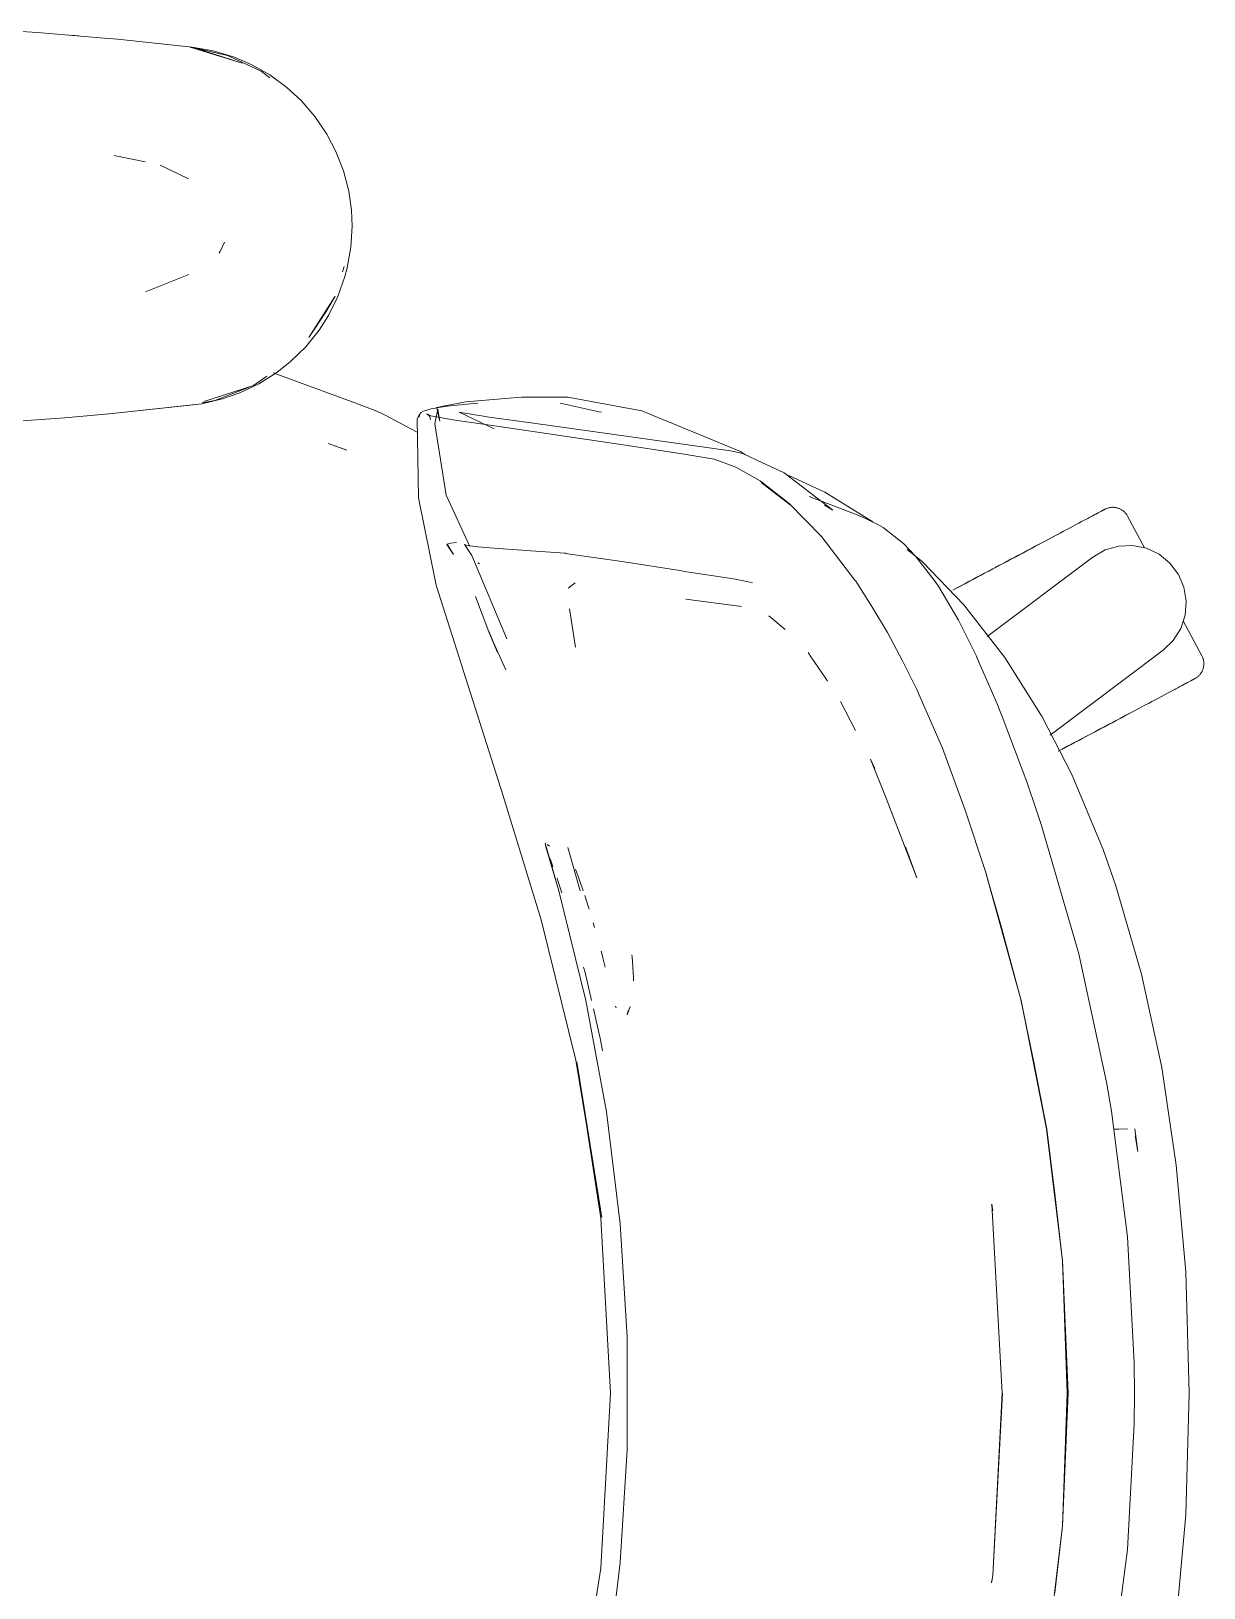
# Model space of a CAD drawing. Header units: millimetres. Extents: x 155927 to 295199, y -4084 to 97293.
# Drawn here: x 184676.1 to 184957.4, y 10067.1 to 10440.5 of the extents above; entities that cross this region are included whole.
import ezdxf

# ---------------------------------------------------------------- set-up
doc = ezdxf.new("R2010")
doc.units = ezdxf.units.MM
doc.header["$MEASUREMENT"] = 0
doc.layers.add('G-IMPT', color=8, linetype='CONTINUOUS', lineweight=9)
doc.layers.add('I-FURN', color=8, linetype='CONTINUOUS', lineweight=9)

msp = doc.modelspace()

# ---------------------------------------------------------------- linework, layer by layer
at = {"layer": 'G-IMPT'}
for p, q in [((184677.66, 10440.16), (184672.57, 10440.49)), ((184677.66, 10440.16), (184692.72, 10438.91)), ((184685.84, 10439.51), (184687.52, 10439.34)), ((184692.72, 10438.91), (184696.85, 10438.57)), ((184696.85, 10438.57), (184714.77, 10436.66)), ((184714.26, 10436.66), (184726.72, 10432.83)), ((184714.26, 10436.66), (184717.57, 10435.74)), ((184714.77, 10436.66), (184719.82, 10435.77)), ((184723.23, 10434.62), (184714.82, 10436.53)), ((184726.72, 10432.83), (184717.57, 10435.74)), ((184724.68, 10434.3), (184719.82, 10435.77)), ((184723.23, 10434.62), (184731.29, 10430.88)), ((184728.92, 10432.49), (184724.68, 10434.3)), ((184728.92, 10432.49), (184733.36, 10429.98)), ((184733.4, 10429.29), (184731.29, 10430.88)), ((184737.44, 10426.98), (184733.36, 10429.98)), ((184737.44, 10426.98), (184740.88, 10423.82)), ((184744.2, 10419.98), (184740.88, 10423.82)), ((184747.03, 10415.81), (184744.2, 10419.98)), ((184747.03, 10415.81), (184749.22, 10411.65)), ((184749.22, 10411.65), (184751.06, 10406.94)), ((184696.06, 10410.69), (184703.49, 10409.12)), ((184713.89, 10405.09), (184707.11, 10408.36)), ((184752.32, 10402.07), (184751.06, 10406.94)), ((184752.32, 10402.07), (184752.96, 10397.56)), ((184753.14, 10393.71), (184752.96, 10397.56)), ((184753.14, 10393.71), (184752.84, 10388.67)), ((184722.52, 10389.88), (184721.51, 10387.66)), ((184752.84, 10388.67), (184751.96, 10383.72)), ((184721.51, 10387.66), (184721.21, 10387.21)), ((184703.56, 10377.99), (184713.98, 10382.14)), ((184749.69, 10376.82), (184751.4, 10381.59)), ((184750.81, 10382.72), (184751.22, 10384.06)), ((184751.96, 10383.72), (184751.4, 10381.59)), ((184749.04, 10376.92), (184742.72, 10366.97)), ((184749.04, 10376.92), (184746.88, 10373.24)), ((184749.69, 10376.82), (184747.44, 10372.31)), ((184746.88, 10373.24), (184742.72, 10366.97)), ((184747.44, 10372.31), (184745.18, 10368.76)), ((184741.99, 10364.79), (184745.18, 10368.76)), ((184741.99, 10364.79), (184738.38, 10361.24)), ((184738.38, 10361.24), (184735.08, 10358.62)), ((184729.43, 10355.49), (184717.57, 10351.68)), ((184720.21, 10351.89), (184728.39, 10355.09)), ((184730.75, 10355.89), (184726.17, 10353.7)), ((184729.43, 10355.49), (184726.72, 10354.59)), ((184729.43, 10355.49), (184732.68, 10357.69)), ((184730.75, 10355.89), (184735.08, 10358.62)), ((184734.18, 10358.5), (184753.12, 10351.55)), ((184717.08, 10351.09), (184722.04, 10352.25)), ((184717.15, 10351.31), (184720.21, 10351.89)), ((184726.72, 10354.59), (184717.57, 10351.68)), ((184726.17, 10353.7), (184722.04, 10352.25)), ((184753.12, 10351.55), (184759.09, 10349.36)), ((184780.01, 10351.49), (184775.76, 10350.68)), ((184780.48, 10351.53), (184780.01, 10351.49)), ((184780.48, 10351.53), (184789.81, 10352.34)), ((184789.81, 10352.34), (184793.76, 10352.68)), ((184797.93, 10352.68), (184793.76, 10352.68)), ((184804.9, 10352.65), (184797.93, 10352.68)), ((184804.9, 10352.65), (184822.6, 10349.42)), ((184673.95, 10347.03), (184684.24, 10347.76)), ((184695.64, 10348.74), (184684.24, 10347.76)), ((184717.08, 10351.09), (184694.12, 10348.64)), ((184694.12, 10348.64), (184714.26, 10350.76)), ((184717.08, 10351.09), (184695.64, 10348.74)), ((184717.08, 10351.09), (184714.26, 10350.76)), ((184760.85, 10348.44), (184759.09, 10349.36)), ((184768.75, 10344.3), (184760.85, 10348.44)), ((184768.69, 10347.48), (184769.3, 10348.52)), ((184769.17, 10347.9), (184769.3, 10348.52)), ((184769.17, 10347.9), (184769.27, 10348.45)), ((184769.3, 10348.52), (184769.27, 10348.45)), ((184769.67, 10349.02), (184769.3, 10348.52)), ((184770.21, 10349.34), (184769.67, 10349.02)), ((184770.21, 10349.34), (184772.07, 10349.89)), ((184771.56, 10348.3), (184771.06, 10348.69)), ((184772.16, 10348.13), (184771.06, 10348.69)), ((184772.16, 10348.13), (184771.54, 10348.3)), ((184771.54, 10348.3), (184777.8, 10347.19)), ((184771.56, 10348.3), (184771.88, 10347.75)), ((184771.96, 10347.26), (184771.88, 10347.75)), ((184775.35, 10350.42), (184772.07, 10349.89)), ((184773.68, 10349.83), (184772.99, 10346.25)), ((184775.76, 10350.68), (184773.44, 10350.24)), ((184774.16, 10346.96), (184773.44, 10350.24)), ((184774.16, 10346.96), (184773.68, 10349.83)), ((184775.35, 10350.42), (184775.96, 10350.5)), ((184775.96, 10350.5), (184780.65, 10351.02)), ((184778.77, 10349.1), (184787.18, 10345.11)), ((184778.77, 10349.1), (184779.64, 10348.96)), ((184784.66, 10348.12), (184779.64, 10348.96)), ((184780.65, 10351.02), (184783.24, 10351.23)), ((184784.66, 10348.12), (184785.96, 10347.91)), ((184796.62, 10346.47), (184785.96, 10347.91)), ((184803.04, 10351.24), (184812.34, 10349.2)), ((184812.34, 10349.2), (184812.92, 10349.05)), ((184822.6, 10349.42), (184826.45, 10347.82)), ((184829.82, 10346.43), (184826.45, 10347.82)), ((184769.07, 10328.5), (184768.69, 10347.48)), ((184775.7, 10329.2), (184772.99, 10346.25)), ((184777.8, 10347.19), (184785.66, 10346.08)), ((184785.66, 10346.08), (184816.53, 10341.53)), ((184796.62, 10346.47), (184843.84, 10339.79)), ((184846.27, 10339.63), (184829.82, 10346.43)), ((184751.82, 10339.96), (184747.35, 10341.59)), ((184747.35, 10341.59), (184751.23, 10340.22)), ((184751.82, 10339.96), (184751.23, 10340.22)), ((184816.53, 10341.53), (184832.3, 10339.13)), ((184839.97, 10337.83), (184832.3, 10339.13)), ((184839.97, 10337.83), (184844.76, 10336.08)), ((184843.84, 10339.79), (184846.83, 10339.15)), ((184847.44, 10338.86), (184846.27, 10339.63)), ((184850.19, 10337.58), (184846.83, 10339.15)), ((184850.19, 10337.58), (184856.72, 10334.54)), ((184845.18, 10335.86), (184844.76, 10336.08)), ((184851.02, 10332.58), (184845.18, 10335.86)), ((184868.42, 10325.6), (184856.72, 10334.54)), ((184857.9, 10333.87), (184866.53, 10329.89)), ((184775.7, 10329.2), (184781.32, 10316.85)), ((184851.02, 10332.58), (184857.98, 10327.16)), ((184858.19, 10326.85), (184851.24, 10332.25)), ((184851.24, 10332.25), (184854.62, 10329.66)), ((184858.19, 10326.85), (184854.62, 10329.66)), ((184866.53, 10329.89), (184877.98, 10322.77)), ((184769.07, 10328.5), (184773.27, 10307.55)), ((184865.72, 10319.26), (184857.98, 10327.16)), ((184862.76, 10328.83), (184874.67, 10324.32)), ((184868.42, 10325.6), (184866.39, 10326.76)), ((184876.9, 10323.25), (184874.67, 10324.32)), ((184879.34, 10322.08), (184876.9, 10323.25)), ((184880.47, 10321.46), (184879.34, 10322.08)), ((184880.47, 10321.46), (184885.34, 10317.6)), ((184778.13, 10317.84), (184776.78, 10317.67)), ((184865.72, 10319.26), (184873.74, 10308.82)), ((184775.85, 10317.37), (184775.91, 10317.39)), ((184775.85, 10317.37), (184777.43, 10314.91)), ((184776.78, 10317.67), (184775.91, 10317.39)), ((184777.43, 10314.91), (184775.91, 10317.39)), ((184775.91, 10317.39), (184777.4, 10314.92)), ((184780.77, 10317.08), (184780.05, 10317.37)), ((184780.05, 10317.37), (184781.81, 10314.7)), ((184780.77, 10317.08), (184780.78, 10317.08)), ((184783.16, 10316.78), (184780.78, 10317.08)), ((184781.81, 10314.7), (184790.25, 10294.72)), ((184783.16, 10316.78), (184783.25, 10316.77)), ((184787.12, 10316.48), (184783.25, 10316.77)), ((184794.98, 10315.92), (184787.12, 10316.48)), ((184795.97, 10315.85), (184794.98, 10315.92)), ((184804.21, 10315.23), (184795.97, 10315.85)), ((184804.21, 10315.23), (184804.29, 10315.22)), ((184818.36, 10313.19), (184804.29, 10315.22)), ((184885.34, 10317.6), (184888.23, 10314.58)), ((184889.9, 10313.16), (184886.23, 10316.16)), ((184888.23, 10314.58), (184892.95, 10308.45)), ((184783.26, 10312.98), (184783.7, 10312.71)), ((184818.36, 10313.19), (184831.72, 10311.07)), ((184831.72, 10311.07), (184832.23, 10310.99)), ((184832.84, 10310.9), (184832.23, 10310.99)), ((184832.84, 10310.9), (184844.56, 10309.09)), ((184889.9, 10313.16), (184899.86, 10302.86)), ((184789.26, 10257.3), (184773.27, 10307.55)), ((184804.95, 10306.84), (184806.59, 10308.12)), ((184844.56, 10309.09), (184845.03, 10309.02)), ((184847.01, 10308.6), (184845.03, 10309.02)), ((184849.18, 10308.14), (184847.01, 10308.6)), ((184873.91, 10308.56), (184873.74, 10308.82)), ((184877.79, 10302.47), (184873.91, 10308.56)), ((184892.95, 10308.45), (184893.81, 10307.16)), ((184898.54, 10299.16), (184893.81, 10307.16)), ((184785.95, 10296.36), (184782.69, 10304.83)), ((184833.14, 10304.22), (184846.49, 10302.44)), ((184909.66, 10290.26), (184899.86, 10302.86)), ((184805.3, 10301.89), (184806.7, 10292.73)), ((184805.3, 10301.89), (184805.35, 10301.54)), ((184846.49, 10302.44), (184846.02, 10302.58)), ((184856.99, 10296.94), (184853.08, 10300.27)), ((184877.79, 10302.47), (184881.56, 10296.24)), ((184898.85, 10298.56), (184898.54, 10299.16)), ((184787.97, 10291.46), (184785.94, 10296.57)), ((184785.94, 10296.57), (184787.97, 10291.45)), ((184785.95, 10296.36), (184787.97, 10291.46)), ((184885.13, 10289.45), (184881.56, 10296.24)), ((184898.85, 10298.56), (184902.85, 10290.55)), ((184786.97, 10293.98), (184790.02, 10287.27)), ((184863.26, 10290.3), (184862.51, 10291.41)), ((184863.26, 10290.3), (184866.76, 10285.17)), ((184885.13, 10289.45), (184888.51, 10282.72)), ((184903.07, 10290.1), (184902.85, 10290.55)), ((184903.07, 10290.1), (184907.84, 10279.15)), ((184918.64, 10275.97), (184909.66, 10290.26)), ((184866.76, 10285.17), (184867.15, 10284.59)), ((184894.69, 10268.5), (184888.51, 10282.72)), ((184870.29, 10279.7), (184873.83, 10272.73)), ((184907.84, 10279.15), (184909.32, 10275.47)), ((184914.92, 10260.39), (184909.32, 10275.47)), ((184925.73, 10262.19), (184918.64, 10275.97)), ((184881.18, 10256.53), (184877.46, 10265.86)), ((184877.46, 10265.86), (184878.46, 10263.62)), ((184900.15, 10253.62), (184894.69, 10268.5)), ((184933.25, 10244.22), (184925.73, 10262.19)), ((184914.92, 10260.39), (184917.26, 10253.57)), ((184798.44, 10227.33), (184789.26, 10257.3)), ((184881.85, 10254.81), (184881.18, 10256.53)), ((184888.56, 10237.36), (184881.85, 10254.81)), ((184900.15, 10253.62), (184905.16, 10238.7)), ((184918.46, 10249.97), (184917.26, 10253.57)), ((184918.46, 10249.97), (184927.4, 10219.14)), ((184799.4, 10245.5), (184799.54, 10245.74)), ((184802.67, 10234.28), (184799.4, 10245.5)), ((184802.67, 10234.28), (184799.56, 10245.1)), ((184799.61, 10244.81), (184799.56, 10245.1)), ((184802.67, 10234.28), (184799.61, 10244.81)), ((184800.49, 10244.96), (184799.88, 10245.35)), ((184800.49, 10244.96), (184800.28, 10245.11)), ((184807.86, 10234.27), (184804.83, 10244.7)), ((184888.56, 10237.36), (184885.84, 10244.79)), ((184933.25, 10244.22), (184936.32, 10235.48)), ((184800.94, 10241.03), (184800.55, 10242.1)), ((184801.29, 10240.06), (184800.94, 10241.03)), ((184806.74, 10239.46), (184807.5, 10237.3)), ((184802.28, 10237.31), (184802.57, 10236.5)), ((184803.3, 10234.28), (184802.57, 10236.5)), ((184807.76, 10236.58), (184807.5, 10237.3)), ((184807.76, 10236.58), (184808.53, 10234.27)), ((184908.89, 10225.45), (184905.11, 10238.61)), ((184913.54, 10208.2), (184905.11, 10238.61)), ((184913.54, 10208.2), (184905.16, 10238.7)), ((184809.22, 10207.96), (184802.67, 10234.28)), ((184803.3, 10234.28), (184803.45, 10233.82)), ((184808.91, 10233.14), (184809.15, 10232.36)), ((184809.15, 10232.36), (184809.94, 10229.86)), ((184936.32, 10235.48), (184942.5, 10214.24)), ((184798.44, 10227.33), (184806.76, 10193.64)), ((184810.93, 10226.57), (184811.26, 10225.45)), ((184908.89, 10225.45), (184913.54, 10208.2)), ((184812.84, 10219.78), (184813.84, 10215.92)), ((184812.84, 10219.78), (184813.23, 10218.25)), ((184820.26, 10218.43), (184820.23, 10218.91)), ((184820.54, 10214.72), (184820.26, 10218.43)), ((184934.07, 10188.35), (184927.4, 10219.14)), ((184808.99, 10214.7), (184808.65, 10215.98)), ((184810.54, 10207.95), (184808.99, 10214.7)), ((184820.54, 10214.72), (184820.64, 10213.35)), ((184820.64, 10212.65), (184820.64, 10213.35)), ((184942.5, 10214.24), (184947.31, 10191.87)), ((184809.22, 10207.96), (184814.15, 10181.29)), ((184812.7, 10198.55), (184810.99, 10205.97)), ((184816.44, 10206.16), (184816.3, 10206.57)), ((184819.11, 10204.56), (184819.79, 10206.5)), ((184919.72, 10177.07), (184913.5, 10208.32)), ((184913.5, 10208.32), (184919.71, 10177.15)), ((184913.54, 10208.2), (184916.62, 10193.18)), ((184819.11, 10204.56), (184819.32, 10205.6)), ((184813.17, 10195.92), (184812.7, 10198.55)), ((184806.76, 10193.64), (184813.01, 10155.9)), ((184812.75, 10155.73), (184807.02, 10193.27)), ((184813.01, 10155.9), (184807.02, 10193.27)), ((184919.72, 10177.07), (184916.62, 10193.18)), ((184950.8, 10168.46), (184947.31, 10191.87)), ((184935.25, 10181.43), (184934.07, 10188.35)), ((184814.15, 10181.29), (184817.45, 10154.37)), ((184939.07, 10151.26), (184935.25, 10181.43)), ((184923.54, 10145.56), (184919.71, 10177.15)), ((184921.66, 10161.6), (184919.72, 10177.07)), ((184923.5, 10145.52), (184919.72, 10177.07)), ((184935.8, 10177.07), (184937.05, 10177.11)), ((184939.14, 10177.19), (184937.05, 10177.11)), ((184939.14, 10177.19), (184939.03, 10177.19)), ((184940.9, 10177.16), (184941.55, 10171.74)), ((184940.98, 10175.51), (184941.55, 10171.74)), ((184953.06, 10142.88), (184950.8, 10168.46)), ((184921.66, 10161.6), (184923.5, 10145.52)), ((184906.5, 10159.02), (184906.54, 10158.78)), ((184909.05, 10113.74), (184906.54, 10159.08)), ((184906.54, 10159.08), (184906.77, 10157.47)), ((184906.77, 10157.47), (184906.54, 10158.78)), ((184812.75, 10155.73), (184815.11, 10113.74)), ((184819.1, 10127.3), (184817.45, 10154.37)), ((184940.68, 10121.06), (184939.07, 10151.26)), ((184923.5, 10145.52), (184924.18, 10130.63)), ((184923.5, 10145.52), (184924.64, 10113.74)), ((184924.87, 10113.74), (184923.54, 10145.56)), ((184953.91, 10113.74), (184953.06, 10142.88)), ((184819.1, 10100.18), (184819.1, 10127.3)), ((184924.18, 10130.63), (184924.64, 10113.74)), ((184940.68, 10121.06), (184940.78, 10113.74)), ((184812.75, 10071.76), (184815.11, 10113.74)), ((184909.1, 10113.74), (184906.77, 10070.02)), ((184909.05, 10113.74), (184906.77, 10070.02)), ((184923.5, 10081.97), (184924.64, 10113.74)), ((184923.54, 10081.93), (184924.87, 10113.74)), ((184924.18, 10096.86), (184924.64, 10113.74)), ((184940.68, 10106.43), (184940.78, 10113.74)), ((184953.06, 10084.6), (184953.91, 10113.74)), ((184940.68, 10106.43), (184939.07, 10076.23)), ((184819.1, 10100.18), (184817.45, 10073.11)), ((184924.18, 10096.86), (184923.5, 10081.97)), ((184950.8, 10059.03), (184953.06, 10084.6)), ((184923.54, 10081.93), (184919.71, 10050.33)), ((184923.5, 10081.97), (184919.72, 10050.41)), ((184923.5, 10081.97), (184921.66, 10065.89)), ((184939.07, 10076.23), (184935.25, 10046.06)), ((184806.76, 10033.84), (184812.75, 10071.76)), ((184814.15, 10046.19), (184817.45, 10073.11)), ((184906.5, 10068.47), (184906.54, 10068.71)), ((184906.77, 10070.02), (184906.51, 10068.24)), ((184906.77, 10070.02), (184906.54, 10068.71))]:
    msp.add_line(p, q, dxfattribs=at)
at = {"layer": 'I-FURN'}
for p, q in [((184932.23, 10325.02), (184932.55, 10325.19)), ((184932.71, 10325.27), (184932.41, 10325.11)), ((184932.55, 10325.19), (184932.83, 10325.33)), ((184932.96, 10325.41), (184932.71, 10325.27)), ((184932.83, 10325.33), (184933.07, 10325.46)), ((184933.18, 10325.52), (184932.96, 10325.41)), ((184933.07, 10325.46), (184933.27, 10325.57)), ((184933.36, 10325.62), (184933.18, 10325.52)), ((184933.27, 10325.57), (184933.43, 10325.66)), ((184933.5, 10325.69), (184933.36, 10325.62)), ((184933.43, 10325.66), (184933.56, 10325.72)), ((184933.6, 10325.75), (184933.5, 10325.69)), ((184933.56, 10325.72), (184933.64, 10325.76)), ((184933.67, 10325.78), (184933.6, 10325.75)), ((184933.64, 10325.76), (184933.68, 10325.79)), ((184933.69, 10325.79), (184933.67, 10325.78)), ((184933.68, 10325.79), (184933.69, 10325.79)), ((184933.69, 10325.79), (184933.83, 10325.86)), ((184933.83, 10325.86), (184933.98, 10325.93)), ((184933.98, 10325.93), (184934.12, 10325.99)), ((184934.12, 10325.99), (184934.28, 10326.05)), ((184934.28, 10326.05), (184934.43, 10326.09)), ((184934.43, 10326.09), (184934.59, 10326.14)), ((184934.59, 10326.14), (184934.74, 10326.17)), ((184934.74, 10326.17), (184934.9, 10326.2)), ((184934.9, 10326.2), (184935.06, 10326.23)), ((184935.06, 10326.23), (184935.22, 10326.25)), ((184935.22, 10326.25), (184935.38, 10326.26)), ((184935.38, 10326.26), (184935.54, 10326.26)), ((184935.54, 10326.26), (184935.7, 10326.26)), ((184935.7, 10326.26), (184935.86, 10326.25)), ((184935.86, 10326.25), (184936.03, 10326.24)), ((184936.03, 10326.24), (184936.18, 10326.21)), ((184936.18, 10326.21), (184936.34, 10326.19)), ((184936.34, 10326.19), (184936.5, 10326.15)), ((184936.5, 10326.15), (184936.66, 10326.11)), ((184936.66, 10326.11), (184936.81, 10326.07)), ((184936.81, 10326.07), (184936.96, 10326.01)), ((184936.96, 10326.01), (184937.11, 10325.96)), ((184937.11, 10325.96), (184937.26, 10325.89)), ((184937.26, 10325.89), (184937.41, 10325.82)), ((184937.41, 10325.82), (184937.55, 10325.75)), ((184937.55, 10325.75), (184937.69, 10325.66)), ((184937.69, 10325.66), (184937.82, 10325.58)), ((184937.82, 10325.58), (184937.96, 10325.48)), ((184937.96, 10325.48), (184938.08, 10325.39)), ((184938.08, 10325.39), (184938.21, 10325.28)), ((184938.21, 10325.28), (184938.33, 10325.18)), ((184938.33, 10325.18), (184938.44, 10325.06)), ((184926.06, 10321.74), (184925.33, 10321.34)), ((184926.77, 10322.11), (184926.06, 10321.74)), ((184927.45, 10322.47), (184926.77, 10322.11)), ((184928.09, 10322.82), (184927.45, 10322.47)), ((184928.71, 10323.14), (184928.09, 10322.82)), ((184929.29, 10323.45), (184928.71, 10323.14)), ((184928.98, 10323.29), (184929.55, 10323.59)), ((184929.85, 10323.75), (184929.29, 10323.45)), ((184929.55, 10323.59), (184930.09, 10323.88)), ((184930.36, 10324.02), (184929.85, 10323.75)), ((184930.09, 10323.88), (184930.59, 10324.14)), ((184930.84, 10324.28), (184930.36, 10324.02)), ((184930.59, 10324.14), (184931.05, 10324.39)), ((184931.29, 10324.52), (184930.84, 10324.28)), ((184931.05, 10324.39), (184931.48, 10324.62)), ((184931.7, 10324.73), (184931.29, 10324.52)), ((184931.48, 10324.62), (184931.88, 10324.83)), ((184932.07, 10324.93), (184931.7, 10324.73)), ((184931.88, 10324.83), (184932.23, 10325.02)), ((184932.41, 10325.11), (184932.07, 10324.93)), ((184938.44, 10325.06), (184938.56, 10324.95)), ((184938.56, 10324.95), (184938.66, 10324.83)), ((184938.66, 10324.83), (184938.76, 10324.7)), ((184938.76, 10324.7), (184938.86, 10324.57)), ((184938.86, 10324.57), (184938.95, 10324.44)), ((184938.95, 10324.44), (184939.04, 10324.3)), ((184939.04, 10324.3), (184939.12, 10324.16)), ((184939.12, 10324.16), (184939.14, 10324.12)), ((184943.17, 10316.54), (184939.14, 10324.12)), ((184918.59, 10317.76), (184917.66, 10317.27)), ((184918.09, 10317.5), (184919.01, 10317.99)), ((184919.5, 10318.25), (184918.59, 10317.76)), ((184919.01, 10317.99), (184919.91, 10318.47)), ((184920.4, 10318.72), (184919.5, 10318.25)), ((184919.91, 10318.47), (184920.8, 10318.94)), ((184921.27, 10319.19), (184920.4, 10318.72)), ((184920.8, 10318.94), (184921.67, 10319.4)), ((184922.13, 10319.65), (184921.27, 10319.19)), ((184921.67, 10319.4), (184922.52, 10319.85)), ((184922.96, 10320.09), (184922.13, 10319.65)), ((184923.78, 10320.52), (184922.96, 10320.09)), ((184924.56, 10320.94), (184923.78, 10320.52)), ((184925.33, 10321.34), (184924.56, 10320.94)), ((184905.48, 10295.27), (184930.79, 10314.34)), ((184911.83, 10314.17), (184910.83, 10313.64)), ((184911.29, 10313.88), (184912.28, 10314.41)), ((184912.82, 10314.7), (184911.83, 10314.17)), ((184912.28, 10314.41), (184913.28, 10314.94)), ((184913.81, 10315.22), (184912.82, 10314.7)), ((184913.28, 10314.94), (184914.26, 10315.46)), ((184914.79, 10315.74), (184913.81, 10315.22)), ((184914.26, 10315.46), (184915.23, 10315.98)), ((184915.76, 10316.26), (184914.79, 10315.74)), ((184915.23, 10315.98), (184916.2, 10316.49)), ((184916.71, 10316.76), (184915.76, 10316.26)), ((184916.2, 10316.49), (184917.15, 10317)), ((184917.66, 10317.27), (184916.71, 10316.76)), ((184917.15, 10317), (184918.09, 10317.5)), ((184930.79, 10314.34), (184933.71, 10316.03)), ((184933.71, 10316.03), (184936.95, 10316.98)), ((184936.95, 10316.98), (184940.32, 10317.12)), ((184940.32, 10317.12), (184943.63, 10316.45)), ((184943.63, 10316.45), (184946.68, 10315.01)), ((184946.68, 10315.01), (184949.29, 10312.88)), ((184904.81, 10310.44), (184903.82, 10309.91)), ((184904.28, 10310.15), (184905.27, 10310.68)), ((184905.81, 10310.97), (184904.81, 10310.44)), ((184905.27, 10310.68), (184906.27, 10311.21)), ((184906.81, 10311.5), (184905.81, 10310.97)), ((184906.27, 10311.21), (184907.27, 10311.74)), ((184907.81, 10312.03), (184906.81, 10311.5)), ((184907.27, 10311.74), (184908.28, 10312.28)), ((184908.82, 10312.57), (184907.81, 10312.03)), ((184908.28, 10312.28), (184909.28, 10312.81)), ((184909.82, 10313.1), (184908.82, 10312.57)), ((184909.28, 10312.81), (184910.29, 10313.35)), ((184910.83, 10313.64), (184909.82, 10313.1)), ((184910.29, 10313.35), (184911.29, 10313.88)), ((184949.29, 10312.88), (184951.32, 10310.18)), ((184898.09, 10306.86), (184897.18, 10306.38)), ((184897.6, 10306.6), (184898.51, 10307.09)), ((184899.01, 10307.35), (184898.09, 10306.86)), ((184898.51, 10307.09), (184899.44, 10307.58)), ((184899.95, 10307.85), (184899.01, 10307.35)), ((184899.44, 10307.58), (184900.38, 10308.08)), ((184900.9, 10308.36), (184899.95, 10307.85)), ((184900.38, 10308.08), (184901.34, 10308.59)), ((184901.86, 10308.87), (184900.9, 10308.36)), ((184901.34, 10308.59), (184902.31, 10309.11)), ((184902.84, 10309.39), (184901.86, 10308.87)), ((184902.31, 10309.11), (184903.29, 10309.63)), ((184903.82, 10309.91), (184902.84, 10309.39)), ((184903.29, 10309.63), (184904.28, 10310.15)), ((184951.32, 10310.18), (184952.65, 10307.08)), ((184952.65, 10307.08), (184953.19, 10303.75)), ((184953.19, 10303.75), (184952.93, 10300.39)), ((184952.93, 10300.39), (184951.86, 10297.19)), ((184956.95, 10290.62), (184952.48, 10299.03)), ((184951.86, 10297.19), (184950.06, 10294.33)), ((184947.63, 10291.99), (184920.57, 10271.6)), ((184950.06, 10294.33), (184947.63, 10291.99)), ((184956.95, 10290.62), (184957.02, 10290.48)), ((184957.02, 10290.48), (184957.09, 10290.33)), ((184957.09, 10290.33), (184957.15, 10290.18)), ((184957.15, 10290.18), (184957.2, 10290.03)), ((184957.2, 10290.03), (184957.25, 10289.88)), ((184957.25, 10289.88), (184957.3, 10289.72)), ((184957.3, 10289.72), (184957.33, 10289.57)), ((184957.35, 10287.97), (184957.31, 10287.81)), ((184957.33, 10289.57), (184957.36, 10289.41)), ((184957.37, 10288.12), (184957.35, 10287.97)), ((184957.36, 10289.41), (184957.39, 10289.25)), ((184957.39, 10288.28), (184957.37, 10288.12)), ((184957.39, 10289.25), (184957.4, 10289.09)), ((184957.41, 10288.45), (184957.39, 10288.28)), ((184957.4, 10289.09), (184957.41, 10288.93)), ((184957.41, 10288.93), (184957.42, 10288.77)), ((184957.42, 10288.61), (184957.41, 10288.45)), ((184957.42, 10288.77), (184957.42, 10288.61)), ((184953.3, 10284.12), (184952.89, 10283.9)), ((184953.08, 10284), (184953.47, 10284.21)), ((184953.67, 10284.32), (184953.3, 10284.12)), ((184953.47, 10284.21), (184953.83, 10284.4)), ((184954, 10284.5), (184953.67, 10284.32)), ((184953.83, 10284.4), (184954.15, 10284.57)), ((184954.3, 10284.65), (184954, 10284.5)), ((184954.15, 10284.57), (184954.43, 10284.72)), ((184954.56, 10284.79), (184954.3, 10284.65)), ((184954.43, 10284.72), (184954.67, 10284.85)), ((184954.78, 10284.91), (184954.56, 10284.79)), ((184954.67, 10284.85), (184954.87, 10284.95)), ((184954.96, 10285), (184954.78, 10284.91)), ((184954.87, 10284.95), (184955.03, 10285.04)), ((184955.1, 10285.08), (184954.96, 10285)), ((184955.03, 10285.04), (184955.15, 10285.1)), ((184955.2, 10285.13), (184955.1, 10285.08)), ((184955.15, 10285.1), (184955.23, 10285.15)), ((184955.26, 10285.16), (184955.2, 10285.13)), ((184955.23, 10285.15), (184955.28, 10285.17)), ((184955.28, 10285.17), (184955.26, 10285.16)), ((184955.32, 10285.19), (184955.28, 10285.17)), ((184955.28, 10285.17), (184955.28, 10285.17)), ((184955.46, 10285.27), (184955.32, 10285.19)), ((184955.6, 10285.36), (184955.46, 10285.27)), ((184955.73, 10285.45), (184955.6, 10285.36)), ((184955.86, 10285.55), (184955.73, 10285.45)), ((184955.98, 10285.65), (184955.86, 10285.55)), ((184956.1, 10285.75), (184955.98, 10285.65)), ((184956.22, 10285.87), (184956.1, 10285.75)), ((184956.33, 10285.98), (184956.22, 10285.87)), ((184956.44, 10286.1), (184956.33, 10285.98)), ((184956.54, 10286.23), (184956.44, 10286.1)), ((184956.64, 10286.35), (184956.54, 10286.23)), ((184956.73, 10286.49), (184956.64, 10286.35)), ((184956.82, 10286.62), (184956.73, 10286.49)), ((184956.9, 10286.76), (184956.82, 10286.62)), ((184956.98, 10286.9), (184956.9, 10286.76)), ((184957.05, 10287.05), (184956.98, 10286.9)), ((184957.11, 10287.2), (184957.05, 10287.05)), ((184957.17, 10287.35), (184957.11, 10287.2)), ((184957.23, 10287.5), (184957.17, 10287.35)), ((184957.27, 10287.65), (184957.23, 10287.5)), ((184957.31, 10287.81), (184957.27, 10287.65)), ((184945.74, 10280.1), (184946.51, 10280.51)), ((184946.51, 10280.51), (184947.26, 10280.91)), ((184947.26, 10280.91), (184947.99, 10281.29)), ((184947.99, 10281.29), (184948.68, 10281.66)), ((184948.68, 10281.66), (184949.34, 10282.02)), ((184949.34, 10282.02), (184949.98, 10282.35)), ((184949.98, 10282.35), (184950.58, 10282.67)), ((184950.89, 10282.84), (184950.31, 10282.53)), ((184950.58, 10282.67), (184951.15, 10282.98)), ((184951.44, 10283.13), (184950.89, 10282.84)), ((184951.15, 10282.98), (184951.68, 10283.26)), ((184951.96, 10283.41), (184951.44, 10283.13)), ((184951.68, 10283.26), (184952.18, 10283.53)), ((184952.44, 10283.66), (184951.96, 10283.41)), ((184952.18, 10283.53), (184952.65, 10283.77)), ((184952.89, 10283.9), (184952.44, 10283.66)), ((184952.65, 10283.77), (184953.08, 10284)), ((184939.25, 10276.65), (184938.31, 10276.15)), ((184938.74, 10276.38), (184939.68, 10276.88)), ((184940.18, 10277.15), (184939.25, 10276.65)), ((184939.68, 10276.88), (184940.6, 10277.37)), ((184941.1, 10277.63), (184940.18, 10277.15)), ((184940.6, 10277.37), (184941.51, 10277.85)), ((184941.51, 10277.85), (184942.4, 10278.32)), ((184942.4, 10278.32), (184943.27, 10278.79)), ((184943.27, 10278.79), (184944.11, 10279.24)), ((184944.11, 10279.24), (184944.94, 10279.67)), ((184944.94, 10279.67), (184945.74, 10280.1)), ((184932.42, 10273.02), (184931.42, 10272.49)), ((184931.88, 10272.73), (184932.88, 10273.26)), ((184933.42, 10273.55), (184932.42, 10273.02)), ((184932.88, 10273.26), (184933.88, 10273.79)), ((184934.42, 10274.08), (184933.42, 10273.55)), ((184933.88, 10273.79), (184934.87, 10274.32)), ((184935.4, 10274.6), (184934.42, 10274.08)), ((184934.87, 10274.32), (184935.85, 10274.84)), ((184936.38, 10275.13), (184935.4, 10274.6)), ((184935.85, 10274.84), (184936.83, 10275.36)), ((184937.35, 10275.64), (184936.38, 10275.13)), ((184936.83, 10275.36), (184937.79, 10275.88)), ((184938.31, 10276.15), (184937.35, 10275.64)), ((184937.79, 10275.88), (184938.74, 10276.38)), ((184925.42, 10269.29), (184924.43, 10268.77)), ((184924.88, 10269.01), (184925.87, 10269.54)), ((184926.41, 10269.82), (184925.42, 10269.29)), ((184925.87, 10269.54), (184926.87, 10270.06)), ((184927.4, 10270.35), (184926.41, 10269.82)), ((184926.87, 10270.06), (184927.86, 10270.6)), ((184928.41, 10270.88), (184927.4, 10270.35)), ((184927.86, 10270.6), (184928.87, 10271.13)), ((184929.41, 10271.42), (184928.41, 10270.88)), ((184928.87, 10271.13), (184929.87, 10271.66)), ((184930.42, 10271.95), (184929.41, 10271.42)), ((184929.87, 10271.66), (184930.88, 10272.2)), ((184931.42, 10272.49), (184930.42, 10271.95)), ((184930.88, 10272.2), (184931.88, 10272.73)), ((184923.46, 10268.25), (184922.49, 10267.74)), ((184922.94, 10267.98), (184923.91, 10268.49)), ((184924.43, 10268.77), (184923.46, 10268.25)), ((184923.91, 10268.49), (184924.88, 10269.01))]:
    msp.add_line(p, q, dxfattribs=at)

doc.saveas('drawing.dxf')
